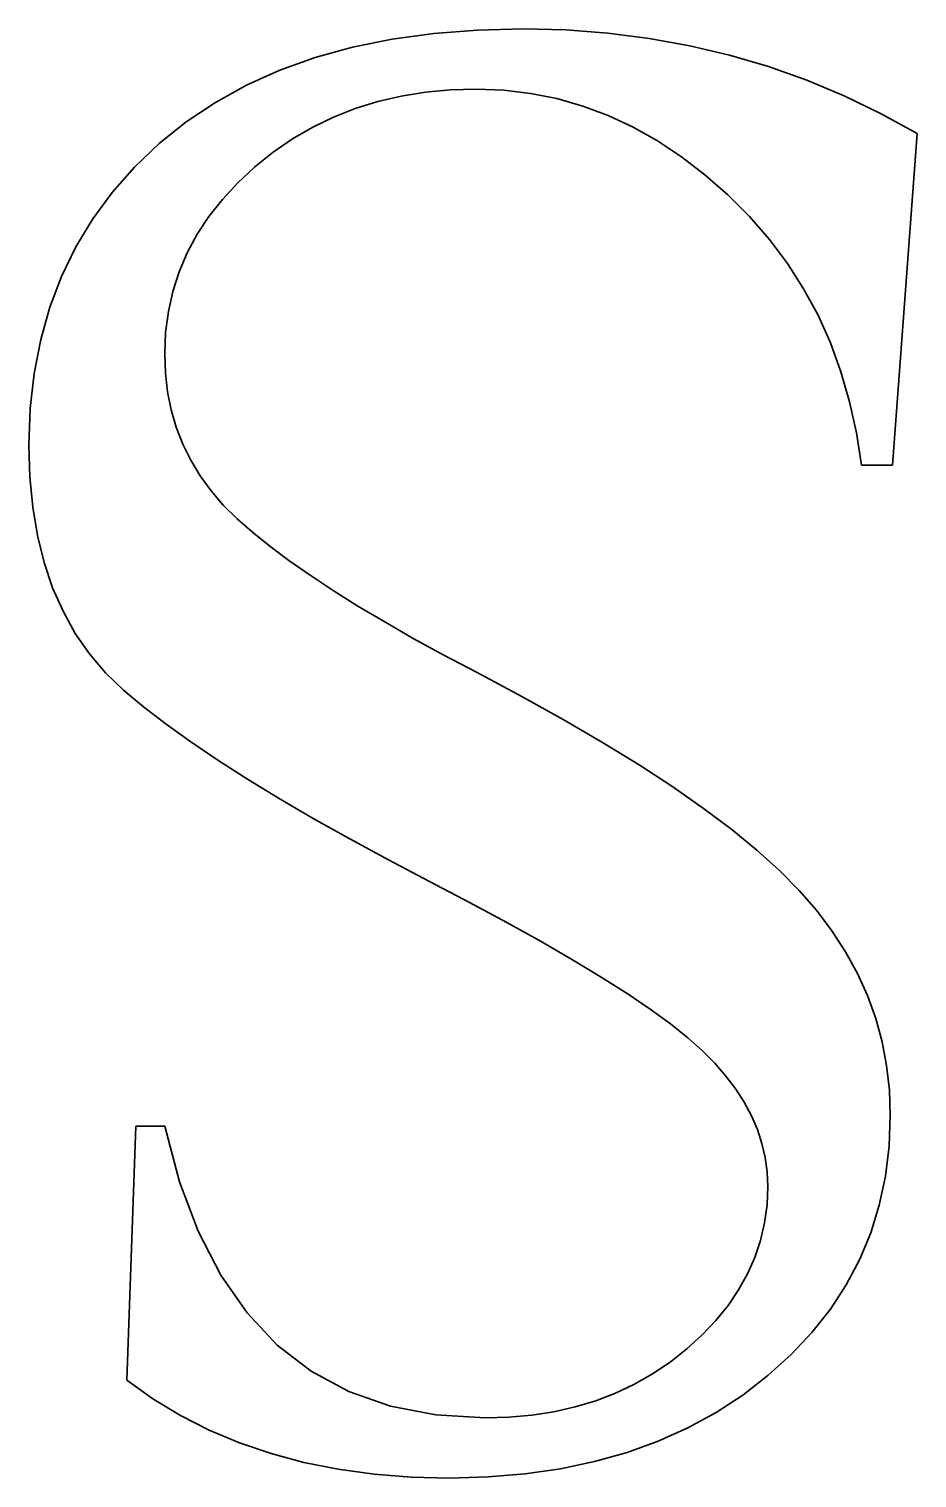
# Model space of a CAD drawing. Header units: millimetres. Extents: x -148 to 148, y -105 to 105.
# Drawn here: x -36.007 to -34.669, y 18.034 to 20.216 of the extents above; entities that cross this region are included whole.
import ezdxf

# ---------------------------------------------------------------- set-up
doc = ezdxf.new("R2010")
doc.units = ezdxf.units.MM
doc.layers.add('粗实线层', color=7, linetype='Continuous', lineweight=35)

msp = doc.modelspace()

# ---------------------------------------------------------------- linework, layer by layer
at = {"layer": '粗实线层', "color": 7, "lineweight": 35, "ltscale": 0.00158}
msp.add_line((-35.4598, 20.2007), (-35.3972, 20.2093), dxfattribs=at)
at = {"layer": '粗实线层', "color": 7, "lineweight": 35, "ltscale": 0.001648}
msp.add_line((-35.3972, 20.2093), (-35.3314, 20.2145), dxfattribs=at)
at = {"layer": '粗实线层', "color": 7, "lineweight": 35, "ltscale": 0.001722}
msp.add_line((-35.3314, 20.2145), (-35.2626, 20.2162), dxfattribs=at)
at = {"layer": '粗实线层', "color": 7, "lineweight": 35, "ltscale": 0.001612}
msp.add_line((-35.2626, 20.2162), (-35.1981, 20.2147), dxfattribs=at)
at = {"layer": '粗实线层', "color": 7, "lineweight": 35, "ltscale": 0.001588}
msp.add_line((-35.1981, 20.2147), (-35.1348, 20.2099), dxfattribs=at)
at = {"layer": '粗实线层', "color": 7, "lineweight": 35, "ltscale": 0.001567}
msp.add_line((-35.1348, 20.2099), (-35.0726, 20.202), dxfattribs=at)
at = {"layer": '粗实线层', "color": 7, "lineweight": 35, "ltscale": 0.001462}
msp.add_line((-35.5756, 20.1731), (-35.5193, 20.1886), dxfattribs=at)
at = {"layer": '粗实线层', "color": 7, "lineweight": 35, "ltscale": 0.001518}
msp.add_line((-35.5193, 20.1886), (-35.4598, 20.2007), dxfattribs=at)
at = {"layer": '粗实线层', "color": 7, "lineweight": 35, "ltscale": 0.001551}
msp.add_line((-35.0726, 20.202), (-35.0116, 20.191), dxfattribs=at)
at = {"layer": '粗实线层', "color": 7, "lineweight": 35, "ltscale": 0.001539}
msp.add_line((-35.0116, 20.191), (-34.9517, 20.1768), dxfattribs=at)
at = {"layer": '粗实线层', "color": 7, "lineweight": 35, "ltscale": 0.001413}
msp.add_line((-35.6289, 20.1541), (-35.5756, 20.1731), dxfattribs=at)
at = {"layer": '粗实线层', "color": 7, "lineweight": 35, "ltscale": 0.001532}
msp.add_line((-34.9517, 20.1768), (-34.8929, 20.1595), dxfattribs=at)
at = {"layer": '粗实线层', "color": 7, "lineweight": 35, "ltscale": 0.001373}
msp.add_line((-35.679, 20.1316), (-35.6289, 20.1541), dxfattribs=at)
at = {"layer": '粗实线层', "color": 7, "lineweight": 35, "ltscale": 0.001529}
msp.add_line((-34.8929, 20.1595), (-34.8353, 20.139), dxfattribs=at)
at = {"layer": '粗实线层', "color": 7, "lineweight": 35, "ltscale": 0.001342}
msp.add_line((-35.726, 20.1057), (-35.679, 20.1316), dxfattribs=at)
at = {"layer": '粗实线层', "color": 7, "lineweight": 35, "ltscale": 0.000922901}
msp.add_line((-35.4096, 20.121), (-35.4461, 20.1151), dxfattribs=at)
at = {"layer": '粗实线层', "color": 7, "lineweight": 35, "ltscale": 0.000946514}
msp.add_line((-35.3719, 20.1245), (-35.4096, 20.121), dxfattribs=at)
at = {"layer": '粗实线层', "color": 7, "lineweight": 35, "ltscale": 0.000973954}
for p, q in [((-35.333, 20.1257), (-35.3719, 20.1245)), ((-35.9555, 19.3392), (-35.9712, 19.3748))]:
    msp.add_line(p, q, dxfattribs=at)
at = {"layer": '粗实线层', "color": 7, "lineweight": 35, "ltscale": 0.001031}
msp.add_line((-35.2918, 20.1241), (-35.333, 20.1257), dxfattribs=at)
at = {"layer": '粗实线层', "color": 7, "lineweight": 35, "ltscale": 0.001018}
msp.add_line((-35.2513, 20.1193), (-35.2918, 20.1241), dxfattribs=at)
at = {"layer": '粗实线层', "color": 7, "lineweight": 35, "ltscale": 0.001531}
msp.add_line((-34.8353, 20.139), (-34.7788, 20.1154), dxfattribs=at)
at = {"layer": '粗实线层', "color": 7, "lineweight": 35, "ltscale": 0.00132}
msp.add_line((-35.7699, 20.0764), (-35.726, 20.1057), dxfattribs=at)
at = {"layer": '粗实线层', "color": 7, "lineweight": 35, "ltscale": 0.000889419}
msp.add_line((-35.4813, 20.1069), (-35.5153, 20.0964), dxfattribs=at)
at = {"layer": '粗实线层', "color": 7, "lineweight": 35, "ltscale": 0.000904036}
msp.add_line((-35.4461, 20.1151), (-35.4813, 20.1069), dxfattribs=at)
at = {"layer": '粗实线层', "color": 7, "lineweight": 35, "ltscale": 0.001013}
msp.add_line((-35.2116, 20.1114), (-35.2513, 20.1193), dxfattribs=at)
at = {"layer": '粗实线层', "color": 7, "lineweight": 35, "ltscale": 0.001014}
msp.add_line((-35.1726, 20.1002), (-35.2116, 20.1114), dxfattribs=at)
at = {"layer": '粗实线层', "color": 7, "lineweight": 35, "ltscale": 0.001021}
msp.add_line((-35.1344, 20.0859), (-35.1726, 20.1002), dxfattribs=at)
at = {"layer": '粗实线层', "color": 7, "lineweight": 35, "ltscale": 0.001537}
msp.add_line((-34.7788, 20.1154), (-34.7235, 20.0886), dxfattribs=at)
at = {"layer": '粗实线层', "color": 7, "lineweight": 35, "ltscale": 0.000874814}
msp.add_line((-35.548, 20.0835), (-35.5795, 20.0682), dxfattribs=at)
at = {"layer": '粗实线层', "color": 7, "lineweight": 35, "ltscale": 0.000879773}
msp.add_line((-35.5153, 20.0964), (-35.548, 20.0835), dxfattribs=at)
at = {"layer": '粗实线层', "color": 7, "lineweight": 35, "ltscale": 0.001035}
msp.add_line((-35.0969, 20.0684), (-35.1344, 20.0859), dxfattribs=at)
at = {"layer": '粗实线层', "color": 7, "lineweight": 35, "ltscale": 0.001548}
msp.add_line((-34.7235, 20.0886), (-34.6693, 20.0587), dxfattribs=at)
at = {"layer": '粗实线层', "color": 7, "lineweight": 35, "ltscale": 0.001308}
msp.add_line((-35.8107, 20.0436), (-35.7699, 20.0764), dxfattribs=at)
at = {"layer": '粗实线层', "color": 7, "lineweight": 35, "ltscale": 0.000874961}
msp.add_line((-35.5795, 20.0682), (-35.6098, 20.0506), dxfattribs=at)
at = {"layer": '粗实线层', "color": 7, "lineweight": 35, "ltscale": 0.001055}
msp.add_line((-35.0601, 20.0477), (-35.0969, 20.0684), dxfattribs=at)
at = {"layer": '粗实线层', "color": 7, "lineweight": 35, "ltscale": 0.012521}
msp.add_line((-34.6693, 20.0587), (-34.7061, 19.5592), dxfattribs=at)
at = {"layer": '粗实线层', "color": 7, "lineweight": 35, "ltscale": 0.001288}
msp.add_line((-35.8479, 20.008), (-35.8107, 20.0436), dxfattribs=at)
at = {"layer": '粗实线层', "color": 7, "lineweight": 35, "ltscale": 0.000880191}
msp.add_line((-35.6098, 20.0506), (-35.6388, 20.0307), dxfattribs=at)
at = {"layer": '粗实线层', "color": 7, "lineweight": 35, "ltscale": 0.001081}
msp.add_line((-35.0241, 20.0238), (-35.0601, 20.0477), dxfattribs=at)
at = {"layer": '粗实线层', "color": 7, "lineweight": 35, "ltscale": 0.000890298}
msp.add_line((-35.6388, 20.0307), (-35.6665, 20.0084), dxfattribs=at)
at = {"layer": '粗实线层', "color": 7, "lineweight": 35, "ltscale": 0.001112}
msp.add_line((-34.9888, 19.9967), (-35.0241, 20.0238), dxfattribs=at)
at = {"layer": '粗实线层', "color": 7, "lineweight": 35, "ltscale": 0.00126}
msp.add_line((-35.8813, 19.9702), (-35.8479, 20.008), dxfattribs=at)
at = {"layer": '粗实线层', "color": 7, "lineweight": 35, "ltscale": 0.000879568}
msp.add_line((-35.6665, 20.0084), (-35.6923, 19.9845), dxfattribs=at)
at = {"layer": '粗实线层', "color": 7, "lineweight": 35, "ltscale": 0.001148}
for p, q in [((-34.9542, 19.9665), (-34.9888, 19.9967)), ((-35.763, 19.1426), (-35.8003, 19.1694))]:
    msp.add_line(p, q, dxfattribs=at)
at = {"layer": '粗实线层', "color": 7, "lineweight": 35, "ltscale": 0.001241}
msp.add_line((-35.9107, 19.9302), (-35.8813, 19.9702), dxfattribs=at)
at = {"layer": '粗实线层', "color": 7, "lineweight": 35, "ltscale": 0.000848519}
msp.add_line((-35.6923, 19.9845), (-35.7154, 19.9596), dxfattribs=at)
at = {"layer": '粗实线层', "color": 7, "lineweight": 35, "ltscale": 0.000821894}
msp.add_line((-35.7154, 19.9596), (-35.7358, 19.9338), dxfattribs=at)
at = {"layer": '粗实线层', "color": 7, "lineweight": 35, "ltscale": 0.001158}
msp.add_line((-34.9214, 19.9338), (-34.9542, 19.9665), dxfattribs=at)
at = {"layer": '粗实线层', "color": 7, "lineweight": 35, "ltscale": 0.001232}
for p, q in [((-35.9362, 19.888), (-35.9107, 19.9302)), ((-34.7531, 19.5592), (-34.7605, 19.6079)), ((-35.7222, 19.115), (-35.763, 19.1426))]:
    msp.add_line(p, q, dxfattribs=at)
at = {"layer": '粗实线层', "color": 7, "lineweight": 35, "ltscale": 0.000801132}
msp.add_line((-35.7358, 19.9338), (-35.7534, 19.907), dxfattribs=at)
at = {"layer": '粗实线层', "color": 7, "lineweight": 35, "ltscale": 0.001143}
msp.add_line((-34.8915, 19.8992), (-34.9214, 19.9338), dxfattribs=at)
at = {"layer": '粗实线层', "color": 7, "lineweight": 35, "ltscale": 0.000786576}
msp.add_line((-35.7534, 19.907), (-35.7684, 19.8793), dxfattribs=at)
at = {"layer": '粗实线层', "color": 7, "lineweight": 35, "ltscale": 0.001233}
msp.add_line((-35.9578, 19.8437), (-35.9362, 19.888), dxfattribs=at)
at = {"layer": '粗实线层', "color": 7, "lineweight": 35, "ltscale": 0.001133}
msp.add_line((-34.8643, 19.863), (-34.8915, 19.8992), dxfattribs=at)
at = {"layer": '粗实线层', "color": 7, "lineweight": 35, "ltscale": 0.00077814}
msp.add_line((-35.7684, 19.8793), (-35.7806, 19.8507), dxfattribs=at)
at = {"layer": '粗实线层', "color": 7, "lineweight": 35, "ltscale": 0.001129}
msp.add_line((-34.84, 19.8249), (-34.8643, 19.863), dxfattribs=at)
at = {"layer": '粗实线层', "color": 7, "lineweight": 35, "ltscale": 0.001244}
msp.add_line((-35.9754, 19.7972), (-35.9578, 19.8437), dxfattribs=at)
at = {"layer": '粗实线层', "color": 7, "lineweight": 35, "ltscale": 0.000776367}
msp.add_line((-35.7806, 19.8507), (-35.7901, 19.8211), dxfattribs=at)
at = {"layer": '粗实线层', "color": 7, "lineweight": 35, "ltscale": 0.000781369}
msp.add_line((-35.7901, 19.8211), (-35.7969, 19.7906), dxfattribs=at)
at = {"layer": '粗实线层', "color": 7, "lineweight": 35, "ltscale": 0.001132}
msp.add_line((-34.8184, 19.785), (-34.84, 19.8249), dxfattribs=at)
at = {"layer": '粗实线层', "color": 7, "lineweight": 35, "ltscale": 0.001265}
msp.add_line((-35.9891, 19.7485), (-35.9754, 19.7972), dxfattribs=at)
at = {"layer": '粗实线层', "color": 7, "lineweight": 35, "ltscale": 0.000792614}
msp.add_line((-35.7969, 19.7906), (-35.801, 19.7592), dxfattribs=at)
at = {"layer": '粗实线层', "color": 7, "lineweight": 35, "ltscale": 0.001141}
msp.add_line((-34.7997, 19.7434), (-34.8184, 19.785), dxfattribs=at)
at = {"layer": '粗实线层', "color": 7, "lineweight": 35, "ltscale": 0.000810182}
msp.add_line((-35.801, 19.7592), (-35.8023, 19.7268), dxfattribs=at)
at = {"layer": '粗实线层', "color": 7, "lineweight": 35, "ltscale": 0.001295}
msp.add_line((-35.999, 19.6976), (-35.9891, 19.7485), dxfattribs=at)
at = {"layer": '粗实线层', "color": 7, "lineweight": 35, "ltscale": 0.001155}
msp.add_line((-34.7838, 19.7), (-34.7997, 19.7434), dxfattribs=at)
at = {"layer": '粗实线层', "color": 7, "lineweight": 35, "ltscale": 0.000726258}
msp.add_line((-35.8023, 19.7268), (-35.8012, 19.6978), dxfattribs=at)
at = {"layer": '粗实线层', "color": 7, "lineweight": 35, "ltscale": 0.001334}
msp.add_line((-36.0048, 19.6446), (-35.999, 19.6976), dxfattribs=at)
at = {"layer": '粗实线层', "color": 7, "lineweight": 35, "ltscale": 0.000707014}
msp.add_line((-35.8012, 19.6978), (-35.798, 19.6697), dxfattribs=at)
at = {"layer": '粗实线层', "color": 7, "lineweight": 35, "ltscale": 0.001175}
msp.add_line((-34.7708, 19.6549), (-34.7838, 19.7), dxfattribs=at)
at = {"layer": '粗实线层', "color": 7, "lineweight": 35, "ltscale": 0.000692538}
msp.add_line((-35.798, 19.6697), (-35.7925, 19.6425), dxfattribs=at)
at = {"layer": '粗实线层', "color": 7, "lineweight": 35, "ltscale": 0.001382}
for p, q in [((-36.0068, 19.5894), (-36.0048, 19.6446)), ((-35.3819, 19.2733), (-35.333, 19.2474))]:
    msp.add_line(p, q, dxfattribs=at)
at = {"layer": '粗实线层', "color": 7, "lineweight": 35, "ltscale": 0.000682556}
msp.add_line((-35.7925, 19.6425), (-35.7849, 19.6163), dxfattribs=at)
at = {"layer": '粗实线层', "color": 7, "lineweight": 35, "ltscale": 0.001201}
msp.add_line((-34.7605, 19.6079), (-34.7708, 19.6549), dxfattribs=at)
at = {"layer": '粗实线层', "color": 7, "lineweight": 35, "ltscale": 0.000677594}
msp.add_line((-35.7849, 19.6163), (-35.7751, 19.591), dxfattribs=at)
at = {"layer": '粗实线层', "color": 7, "lineweight": 35, "ltscale": 0.001194}
msp.add_line((-36.0054, 19.5416), (-36.0068, 19.5894), dxfattribs=at)
at = {"layer": '粗实线层', "color": 7, "lineweight": 35, "ltscale": 0.000678226}
msp.add_line((-35.7751, 19.591), (-35.7631, 19.5667), dxfattribs=at)
at = {"layer": '粗实线层', "color": 7, "lineweight": 35, "ltscale": 0.000683758}
msp.add_line((-35.7631, 19.5667), (-35.7489, 19.5433), dxfattribs=at)
at = {"layer": '粗实线层', "color": 7, "lineweight": 35, "ltscale": 0.001173}
for p, q in [((-34.7061, 19.5592), (-34.7531, 19.5592)), ((-35.5113, 19.3472), (-35.471, 19.3232))]:
    msp.add_line(p, q, dxfattribs=at)
at = {"layer": '粗实线层', "color": 7, "lineweight": 35, "ltscale": 0.001138}
msp.add_line((-36.0011, 19.4963), (-36.0054, 19.5416), dxfattribs=at)
at = {"layer": '粗实线层', "color": 7, "lineweight": 35, "ltscale": 0.000694424}
msp.add_line((-35.7489, 19.5433), (-35.7326, 19.5208), dxfattribs=at)
at = {"layer": '粗实线层', "color": 7, "lineweight": 35, "ltscale": 0.000709789}
msp.add_line((-35.7326, 19.5208), (-35.7141, 19.4993), dxfattribs=at)
at = {"layer": '粗实线层', "color": 7, "lineweight": 35, "ltscale": 0.001087}
msp.add_line((-35.994, 19.4534), (-36.0011, 19.4963), dxfattribs=at)
at = {"layer": '粗实线层', "color": 7, "lineweight": 35, "ltscale": 0.000729785}
msp.add_line((-35.7141, 19.4993), (-35.6934, 19.4787), dxfattribs=at)
at = {"layer": '粗实线层', "color": 7, "lineweight": 35, "ltscale": 0.000772908}
msp.add_line((-35.6934, 19.4787), (-35.6701, 19.4583), dxfattribs=at)
at = {"layer": '粗实线层', "color": 7, "lineweight": 35, "ltscale": 0.001043}
msp.add_line((-35.984, 19.4129), (-35.994, 19.4534), dxfattribs=at)
at = {"layer": '粗实线层', "color": 7, "lineweight": 35, "ltscale": 0.000836895}
msp.add_line((-35.6701, 19.4583), (-35.6441, 19.4373), dxfattribs=at)
at = {"layer": '粗实线层', "color": 7, "lineweight": 35, "ltscale": 0.000902635}
msp.add_line((-35.6441, 19.4373), (-35.6152, 19.4157), dxfattribs=at)
at = {"layer": '粗实线层', "color": 7, "lineweight": 35, "ltscale": 0.001005}
msp.add_line((-35.9712, 19.3748), (-35.984, 19.4129), dxfattribs=at)
at = {"layer": '粗实线层', "color": 7, "lineweight": 35, "ltscale": 0.000969272}
msp.add_line((-35.6152, 19.4157), (-35.5834, 19.3935), dxfattribs=at)
at = {"layer": '粗实线层', "color": 7, "lineweight": 35, "ltscale": 0.001036}
msp.add_line((-35.5834, 19.3935), (-35.5488, 19.3706), dxfattribs=at)
at = {"layer": '粗实线层', "color": 7, "lineweight": 35, "ltscale": 0.001105}
msp.add_line((-35.5488, 19.3706), (-35.5113, 19.3472), dxfattribs=at)
at = {"layer": '粗实线层', "color": 7, "lineweight": 35, "ltscale": 0.00095169}
msp.add_line((-35.937, 19.3059), (-35.9555, 19.3392), dxfattribs=at)
at = {"layer": '粗实线层', "color": 7, "lineweight": 35, "ltscale": 0.001242}
msp.add_line((-35.471, 19.3232), (-35.4279, 19.2985), dxfattribs=at)
at = {"layer": '粗实线层', "color": 7, "lineweight": 35, "ltscale": 0.000937969}
msp.add_line((-35.9156, 19.2751), (-35.937, 19.3059), dxfattribs=at)
at = {"layer": '粗实线层', "color": 7, "lineweight": 35, "ltscale": 0.001312}
msp.add_line((-35.4279, 19.2985), (-35.3819, 19.2733), dxfattribs=at)
at = {"layer": '粗实线层', "color": 7, "lineweight": 35, "ltscale": 0.000933576}
msp.add_line((-35.8914, 19.2466), (-35.9156, 19.2751), dxfattribs=at)
at = {"layer": '粗实线层', "color": 7, "lineweight": 35, "ltscale": 0.000938477}
msp.add_line((-35.8643, 19.2206), (-35.8914, 19.2466), dxfattribs=at)
at = {"layer": '粗实线层', "color": 7, "lineweight": 35, "ltscale": 0.001913}
msp.add_line((-35.333, 19.2474), (-35.2654, 19.2116), dxfattribs=at)
at = {"layer": '粗实线层', "color": 7, "lineweight": 35, "ltscale": 0.000984683}
msp.add_line((-35.8341, 19.1954), (-35.8643, 19.2206), dxfattribs=at)
at = {"layer": '粗实线层', "color": 7, "lineweight": 35, "ltscale": 0.001813}
msp.add_line((-35.2654, 19.2116), (-35.202, 19.1764), dxfattribs=at)
at = {"layer": '粗实线层', "color": 7, "lineweight": 35, "ltscale": 0.001066}
msp.add_line((-35.8003, 19.1694), (-35.8341, 19.1954), dxfattribs=at)
at = {"layer": '粗实线层', "color": 7, "lineweight": 35, "ltscale": 0.001713}
msp.add_line((-35.202, 19.1764), (-35.1428, 19.1418), dxfattribs=at)
at = {"layer": '粗实线层', "color": 7, "lineweight": 35, "ltscale": 0.001613}
msp.add_line((-35.1428, 19.1418), (-35.0879, 19.108), dxfattribs=at)
at = {"layer": '粗实线层', "color": 7, "lineweight": 35, "ltscale": 0.001317}
msp.add_line((-35.6779, 19.0865), (-35.7222, 19.115), dxfattribs=at)
at = {"layer": '粗实线层', "color": 7, "lineweight": 35, "ltscale": 0.001515}
msp.add_line((-35.0879, 19.108), (-35.0372, 19.0748), dxfattribs=at)
at = {"layer": '粗实线层', "color": 7, "lineweight": 35, "ltscale": 0.001402}
msp.add_line((-35.63, 19.0573), (-35.6779, 19.0865), dxfattribs=at)
at = {"layer": '粗实线层', "color": 7, "lineweight": 35, "ltscale": 0.001418}
msp.add_line((-35.0372, 19.0748), (-34.9907, 19.0423), dxfattribs=at)
at = {"layer": '粗实线层', "color": 7, "lineweight": 35, "ltscale": 0.001488}
msp.add_line((-35.5786, 19.0273), (-35.63, 19.0573), dxfattribs=at)
at = {"layer": '粗实线层', "color": 7, "lineweight": 35, "ltscale": 0.001323}
msp.add_line((-34.9907, 19.0423), (-34.9484, 19.0104), dxfattribs=at)
at = {"layer": '粗实线层', "color": 7, "lineweight": 35, "ltscale": 0.001574}
msp.add_line((-35.5237, 18.9964), (-35.5786, 19.0273), dxfattribs=at)
at = {"layer": '粗实线层', "color": 7, "lineweight": 35, "ltscale": 0.00123}
msp.add_line((-34.9484, 19.0104), (-34.9104, 18.9793), dxfattribs=at)
at = {"layer": '粗实线层', "color": 7, "lineweight": 35, "ltscale": 0.001661}
msp.add_line((-35.4653, 18.9648), (-35.5237, 18.9964), dxfattribs=at)
at = {"layer": '粗实线层', "color": 7, "lineweight": 35, "ltscale": 0.001748}
msp.add_line((-35.4034, 18.9323), (-35.4653, 18.9648), dxfattribs=at)
at = {"layer": '粗实线层', "color": 7, "lineweight": 35, "ltscale": 0.001139}
msp.add_line((-34.9104, 18.9793), (-34.8765, 18.9488), dxfattribs=at)
at = {"layer": '粗实线层', "color": 7, "lineweight": 35, "ltscale": 0.001051}
msp.add_line((-34.8765, 18.9488), (-34.8469, 18.9189), dxfattribs=at)
at = {"layer": '粗实线层', "color": 7, "lineweight": 35, "ltscale": 0.001699}
msp.add_line((-35.3432, 18.9008), (-35.4034, 18.9323), dxfattribs=at)
at = {"layer": '粗实线层', "color": 7, "lineweight": 35, "ltscale": 0.00159}
msp.add_line((-35.2872, 18.8707), (-35.3432, 18.9008), dxfattribs=at)
at = {"layer": '粗实线层', "color": 7, "lineweight": 35, "ltscale": 0.00099319}
msp.add_line((-34.8469, 18.9189), (-34.8208, 18.889), dxfattribs=at)
at = {"layer": '粗实线层', "color": 7, "lineweight": 35, "ltscale": 0.000966697}
msp.add_line((-34.8208, 18.889), (-34.7975, 18.8582), dxfattribs=at)
at = {"layer": '粗实线层', "color": 7, "lineweight": 35, "ltscale": 0.00148}
msp.add_line((-35.2355, 18.8418), (-35.2872, 18.8707), dxfattribs=at)
at = {"layer": '粗实线层', "color": 7, "lineweight": 35, "ltscale": 0.000944858}
msp.add_line((-34.7975, 18.8582), (-34.7768, 18.8265), dxfattribs=at)
at = {"layer": '粗实线层', "color": 7, "lineweight": 35, "ltscale": 0.001371}
msp.add_line((-35.1881, 18.8143), (-35.2355, 18.8418), dxfattribs=at)
at = {"layer": '粗实线层', "color": 7, "lineweight": 35, "ltscale": 0.001262}
msp.add_line((-35.1449, 18.7882), (-35.1881, 18.8143), dxfattribs=at)
at = {"layer": '粗实线层', "color": 7, "lineweight": 35, "ltscale": 0.000928396}
msp.add_line((-34.7768, 18.8265), (-34.759, 18.794), dxfattribs=at)
at = {"layer": '粗实线层', "color": 7, "lineweight": 35, "ltscale": 0.000916892}
msp.add_line((-34.759, 18.794), (-34.7439, 18.7605), dxfattribs=at)
at = {"layer": '粗实线层', "color": 7, "lineweight": 35, "ltscale": 0.001154}
msp.add_line((-35.1059, 18.7634), (-35.1449, 18.7882), dxfattribs=at)
at = {"layer": '粗实线层', "color": 7, "lineweight": 35, "ltscale": 0.001047}
msp.add_line((-35.0712, 18.7399), (-35.1059, 18.7634), dxfattribs=at)
at = {"layer": '粗实线层', "color": 7, "lineweight": 35, "ltscale": 0.000911463}
msp.add_line((-34.7439, 18.7605), (-34.7315, 18.7262), dxfattribs=at)
at = {"layer": '粗实线层', "color": 7, "lineweight": 35, "ltscale": 0.000940347}
msp.add_line((-35.0408, 18.7178), (-35.0712, 18.7399), dxfattribs=at)
at = {"layer": '粗实线层', "color": 7, "lineweight": 35, "ltscale": 0.000911355}
msp.add_line((-34.7315, 18.7262), (-34.7219, 18.6911), dxfattribs=at)
at = {"layer": '粗实线层', "color": 7, "lineweight": 35, "ltscale": 0.000835284}
msp.add_line((-35.0147, 18.697), (-35.0408, 18.7178), dxfattribs=at)
at = {"layer": '粗实线层', "color": 7, "lineweight": 35, "ltscale": 0.000732284}
msp.add_line((-34.9928, 18.6776), (-35.0147, 18.697), dxfattribs=at)
at = {"layer": '粗实线层', "color": 7, "lineweight": 35, "ltscale": 0.000917122}
msp.add_line((-34.7219, 18.6911), (-34.715, 18.655), dxfattribs=at)
at = {"layer": '粗实线层', "color": 7, "lineweight": 35, "ltscale": 0.000666937}
msp.add_line((-34.974, 18.6586), (-34.9928, 18.6776), dxfattribs=at)
at = {"layer": '粗实线层', "color": 7, "lineweight": 35, "ltscale": 0.00063943}
msp.add_line((-34.9572, 18.6393), (-34.974, 18.6586), dxfattribs=at)
at = {"layer": '粗实线层', "color": 7, "lineweight": 35, "ltscale": 0.000614744}
msp.add_line((-34.9423, 18.6197), (-34.9572, 18.6393), dxfattribs=at)
at = {"layer": '粗实线层', "color": 7, "lineweight": 35, "ltscale": 0.000928506}
msp.add_line((-34.715, 18.655), (-34.7109, 18.6181), dxfattribs=at)
at = {"layer": '粗实线层', "color": 7, "lineweight": 35, "ltscale": 0.000593189}
msp.add_line((-34.9295, 18.5998), (-34.9423, 18.6197), dxfattribs=at)
at = {"layer": '粗实线层', "color": 7, "lineweight": 35, "ltscale": 0.000945143}
msp.add_line((-34.7109, 18.6181), (-34.7095, 18.5804), dxfattribs=at)
at = {"layer": '粗实线层', "color": 7, "lineweight": 35, "ltscale": 0.000575325}
msp.add_line((-34.9186, 18.5795), (-34.9295, 18.5998), dxfattribs=at)
at = {"layer": '粗实线层', "color": 7, "lineweight": 35, "ltscale": 0.000561304}
msp.add_line((-34.9097, 18.5589), (-34.9186, 18.5795), dxfattribs=at)
at = {"layer": '粗实线层', "color": 7, "lineweight": 35, "ltscale": 0.00117}
msp.add_line((-34.7095, 18.5804), (-34.7113, 18.5336), dxfattribs=at)
at = {"layer": '粗实线层', "color": 7, "lineweight": 35, "ltscale": 0.00956}
msp.add_line((-35.8593, 18.1814), (-35.8459, 18.5636), dxfattribs=at)
at = {"layer": '粗实线层', "color": 7, "lineweight": 35, "ltscale": 0.001089}
msp.add_line((-35.8459, 18.5636), (-35.8023, 18.5636), dxfattribs=at)
at = {"layer": '粗实线层', "color": 7, "lineweight": 35, "ltscale": 0.002159}
msp.add_line((-35.8023, 18.5636), (-35.78, 18.4802), dxfattribs=at)
at = {"layer": '粗实线层', "color": 7, "lineweight": 35, "ltscale": 0.00055183}
msp.add_line((-34.9028, 18.5379), (-34.9097, 18.5589), dxfattribs=at)
at = {"layer": '粗实线层', "color": 7, "lineweight": 35, "ltscale": 0.000546129}
msp.add_line((-34.8978, 18.5167), (-34.9028, 18.5379), dxfattribs=at)
at = {"layer": '粗实线层', "color": 7, "lineweight": 35, "ltscale": 0.001136}
msp.add_line((-34.7113, 18.5336), (-34.7169, 18.4885), dxfattribs=at)
at = {"layer": '粗实线层', "color": 7, "lineweight": 35, "ltscale": 0.000545611}
msp.add_line((-34.8949, 18.495), (-34.8978, 18.5167), dxfattribs=at)
at = {"layer": '粗实线层', "color": 7, "lineweight": 35, "ltscale": 0.000549677}
msp.add_line((-34.8939, 18.4731), (-34.8949, 18.495), dxfattribs=at)
at = {"layer": '粗实线层', "color": 7, "lineweight": 35, "ltscale": 0.001109}
msp.add_line((-34.7169, 18.4885), (-34.7261, 18.4451), dxfattribs=at)
at = {"layer": '粗实线层', "color": 7, "lineweight": 35, "ltscale": 0.001994}
msp.add_line((-35.78, 18.4802), (-35.7519, 18.4055), dxfattribs=at)
at = {"layer": '粗实线层', "color": 7, "lineweight": 35, "ltscale": 0.000695326}
msp.add_line((-34.8951, 18.4453), (-34.8939, 18.4731), dxfattribs=at)
at = {"layer": '粗实线层', "color": 7, "lineweight": 35, "ltscale": 0.00068254}
msp.add_line((-34.8988, 18.4182), (-34.8951, 18.4453), dxfattribs=at)
at = {"layer": '粗实线层', "color": 7, "lineweight": 35, "ltscale": 0.001092}
msp.add_line((-34.7261, 18.4451), (-34.739, 18.4034), dxfattribs=at)
at = {"layer": '粗实线层', "color": 7, "lineweight": 35, "ltscale": 0.001852}
msp.add_line((-35.7519, 18.4055), (-35.718, 18.3396), dxfattribs=at)
at = {"layer": '粗实线层', "color": 7, "lineweight": 35, "ltscale": 0.000675395}
msp.add_line((-34.9049, 18.3919), (-34.8988, 18.4182), dxfattribs=at)
at = {"layer": '粗实线层', "color": 7, "lineweight": 35, "ltscale": 0.001084}
msp.add_line((-34.739, 18.4034), (-34.7556, 18.3633), dxfattribs=at)
at = {"layer": '粗实线层', "color": 7, "lineweight": 35, "ltscale": 0.00067445}
msp.add_line((-34.9134, 18.3663), (-34.9049, 18.3919), dxfattribs=at)
at = {"layer": '粗实线层', "color": 7, "lineweight": 35, "ltscale": 0.000679115}
msp.add_line((-34.9245, 18.3415), (-34.9134, 18.3663), dxfattribs=at)
at = {"layer": '粗实线层', "color": 7, "lineweight": 35, "ltscale": 0.001085}
msp.add_line((-34.7556, 18.3633), (-34.7759, 18.3249), dxfattribs=at)
at = {"layer": '粗实线层', "color": 7, "lineweight": 35, "ltscale": 0.001737}
msp.add_line((-35.718, 18.3396), (-35.6784, 18.2825), dxfattribs=at)
at = {"layer": '粗实线层', "color": 7, "lineweight": 35, "ltscale": 0.000690273}
msp.add_line((-34.9379, 18.3174), (-34.9245, 18.3415), dxfattribs=at)
at = {"layer": '粗实线层', "color": 7, "lineweight": 35, "ltscale": 0.000706571}
msp.add_line((-34.9538, 18.294), (-34.9379, 18.3174), dxfattribs=at)
at = {"layer": '粗实线层', "color": 7, "lineweight": 35, "ltscale": 0.001096}
msp.add_line((-34.7759, 18.3249), (-34.7998, 18.2882), dxfattribs=at)
at = {"layer": '粗实线层', "color": 7, "lineweight": 35, "ltscale": 0.000728327}
msp.add_line((-34.9722, 18.2714), (-34.9538, 18.294), dxfattribs=at)
at = {"layer": '粗实线层', "color": 7, "lineweight": 35, "ltscale": 0.001116}
msp.add_line((-34.7998, 18.2882), (-34.8275, 18.2532), dxfattribs=at)
at = {"layer": '粗实线层', "color": 7, "lineweight": 35, "ltscale": 0.001657}
msp.add_line((-35.6784, 18.2825), (-35.633, 18.2342), dxfattribs=at)
at = {"layer": '粗实线层', "color": 7, "lineweight": 35, "ltscale": 0.000754975}
msp.add_line((-34.993, 18.2495), (-34.9722, 18.2714), dxfattribs=at)
at = {"layer": '粗实线层', "color": 7, "lineweight": 35, "ltscale": 0.000785812}
msp.add_line((-35.0162, 18.2284), (-34.993, 18.2495), dxfattribs=at)
at = {"layer": '粗实线层', "color": 7, "lineweight": 35, "ltscale": 0.001144}
msp.add_line((-34.8275, 18.2532), (-34.8588, 18.2198), dxfattribs=at)
at = {"layer": '粗实线层', "color": 7, "lineweight": 35, "ltscale": 0.001616}
msp.add_line((-35.633, 18.2342), (-35.5819, 18.1947), dxfattribs=at)
at = {"layer": '粗实线层', "color": 7, "lineweight": 35, "ltscale": 0.000797532}
msp.add_line((-35.0413, 18.2086), (-35.0162, 18.2284), dxfattribs=at)
at = {"layer": '粗实线层', "color": 7, "lineweight": 35, "ltscale": 0.000790658}
msp.add_line((-35.0675, 18.191), (-35.0413, 18.2086), dxfattribs=at)
at = {"layer": '粗实线层', "color": 7, "lineweight": 35, "ltscale": 0.001181}
msp.add_line((-34.8588, 18.2198), (-34.8939, 18.1881), dxfattribs=at)
at = {"layer": '粗实线层', "color": 7, "lineweight": 35, "ltscale": 0.001206}
msp.add_line((-35.82, 18.1534), (-35.8593, 18.1814), dxfattribs=at)
at = {"layer": '粗实线层', "color": 7, "lineweight": 35, "ltscale": 0.001617}
msp.add_line((-35.5819, 18.1947), (-35.525, 18.164), dxfattribs=at)
at = {"layer": '粗实线层', "color": 7, "lineweight": 35, "ltscale": 0.000788017}
msp.add_line((-35.0949, 18.1754), (-35.0675, 18.191), dxfattribs=at)
at = {"layer": '粗实线层', "color": 7, "lineweight": 35, "ltscale": 0.001199}
msp.add_line((-34.8939, 18.1881), (-34.9318, 18.1589), dxfattribs=at)
at = {"layer": '粗实线层', "color": 7, "lineweight": 35, "ltscale": 0.00166}
msp.add_line((-35.525, 18.164), (-35.4623, 18.142), dxfattribs=at)
at = {"layer": '粗实线层', "color": 7, "lineweight": 35, "ltscale": 0.000796674}
msp.add_line((-35.1532, 18.1504), (-35.1235, 18.1619), dxfattribs=at)
at = {"layer": '粗实线层', "color": 7, "lineweight": 35, "ltscale": 0.000790318}
msp.add_line((-35.1235, 18.1619), (-35.0949, 18.1754), dxfattribs=at)
at = {"layer": '粗实线层', "color": 7, "lineweight": 35, "ltscale": 0.0012}
msp.add_line((-34.9318, 18.1589), (-34.972, 18.1326), dxfattribs=at)
at = {"layer": '粗实线层', "color": 7, "lineweight": 35, "ltscale": 0.001208}
for p, q in [((-35.7787, 18.1283), (-35.82, 18.1534)), ((-34.972, 18.1326), (-35.0144, 18.1095))]:
    msp.add_line(p, q, dxfattribs=at)
at = {"layer": '粗实线层', "color": 7, "lineweight": 35, "ltscale": 0.001743}
msp.add_line((-35.4623, 18.142), (-35.3938, 18.1289), dxfattribs=at)
at = {"layer": '粗实线层', "color": 7, "lineweight": 35, "ltscale": 0.000822752}
msp.add_line((-35.2163, 18.1338), (-35.1842, 18.1411), dxfattribs=at)
at = {"layer": '粗实线层', "color": 7, "lineweight": 35, "ltscale": 0.000807824}
msp.add_line((-35.1842, 18.1411), (-35.1532, 18.1504), dxfattribs=at)
at = {"layer": '粗实线层', "color": 7, "lineweight": 35, "ltscale": 0.001218}
msp.add_line((-35.7353, 18.1062), (-35.7787, 18.1283), dxfattribs=at)
at = {"layer": '粗实线层', "color": 7, "lineweight": 35, "ltscale": 0.001859}
msp.add_line((-35.3938, 18.1289), (-35.3196, 18.1245), dxfattribs=at)
at = {"layer": '粗实线层', "color": 7, "lineweight": 35, "ltscale": 0.000890537}
msp.add_line((-35.3196, 18.1245), (-35.284, 18.1255), dxfattribs=at)
at = {"layer": '粗实线层', "color": 7, "lineweight": 35, "ltscale": 0.000864694}
msp.add_line((-35.284, 18.1255), (-35.2495, 18.1286), dxfattribs=at)
at = {"layer": '粗实线层', "color": 7, "lineweight": 35, "ltscale": 0.000841875}
msp.add_line((-35.2495, 18.1286), (-35.2163, 18.1338), dxfattribs=at)
at = {"layer": '粗实线层', "color": 7, "lineweight": 35, "ltscale": 0.001234}
msp.add_line((-35.6898, 18.087), (-35.7353, 18.1062), dxfattribs=at)
at = {"layer": '粗实线层', "color": 7, "lineweight": 35, "ltscale": 0.001223}
msp.add_line((-35.0144, 18.1095), (-35.0591, 18.0895), dxfattribs=at)
at = {"layer": '粗实线层', "color": 7, "lineweight": 35, "ltscale": 0.001256}
msp.add_line((-35.6422, 18.0708), (-35.6898, 18.087), dxfattribs=at)
at = {"layer": '粗实线层', "color": 7, "lineweight": 35, "ltscale": 0.001285}
msp.add_line((-35.5926, 18.0575), (-35.6422, 18.0708), dxfattribs=at)
at = {"layer": '粗实线层', "color": 7, "lineweight": 35, "ltscale": 0.001274}
msp.add_line((-35.1059, 18.0725), (-35.1549, 18.0586), dxfattribs=at)
at = {"layer": '粗实线层', "color": 7, "lineweight": 35, "ltscale": 0.001245}
msp.add_line((-35.0591, 18.0895), (-35.1059, 18.0725), dxfattribs=at)
at = {"layer": '粗实线层', "color": 7, "lineweight": 35, "ltscale": 0.001318}
msp.add_line((-35.5409, 18.0472), (-35.5926, 18.0575), dxfattribs=at)
at = {"layer": '粗实线层', "color": 7, "lineweight": 35, "ltscale": 0.001351}
msp.add_line((-35.2062, 18.0478), (-35.2597, 18.0401), dxfattribs=at)
at = {"layer": '粗实线层', "color": 7, "lineweight": 35, "ltscale": 0.001309}
msp.add_line((-35.1549, 18.0586), (-35.2062, 18.0478), dxfattribs=at)
at = {"layer": '粗实线层', "color": 7, "lineweight": 35, "ltscale": 0.001358}
msp.add_line((-35.4871, 18.0398), (-35.5409, 18.0472), dxfattribs=at)
at = {"layer": '粗实线层', "color": 7, "lineweight": 35, "ltscale": 0.001401}
msp.add_line((-35.4312, 18.0354), (-35.4871, 18.0398), dxfattribs=at)
at = {"layer": '粗实线层', "color": 7, "lineweight": 35, "ltscale": 0.001449}
msp.add_line((-35.3732, 18.0339), (-35.4312, 18.0354), dxfattribs=at)
at = {"layer": '粗实线层', "color": 7, "lineweight": 35, "ltscale": 0.001448}
msp.add_line((-35.3153, 18.0355), (-35.3732, 18.0339), dxfattribs=at)
at = {"layer": '粗实线层', "color": 7, "lineweight": 35, "ltscale": 0.001397}
msp.add_line((-35.2597, 18.0401), (-35.3153, 18.0355), dxfattribs=at)

doc.saveas('drawing.dxf')
